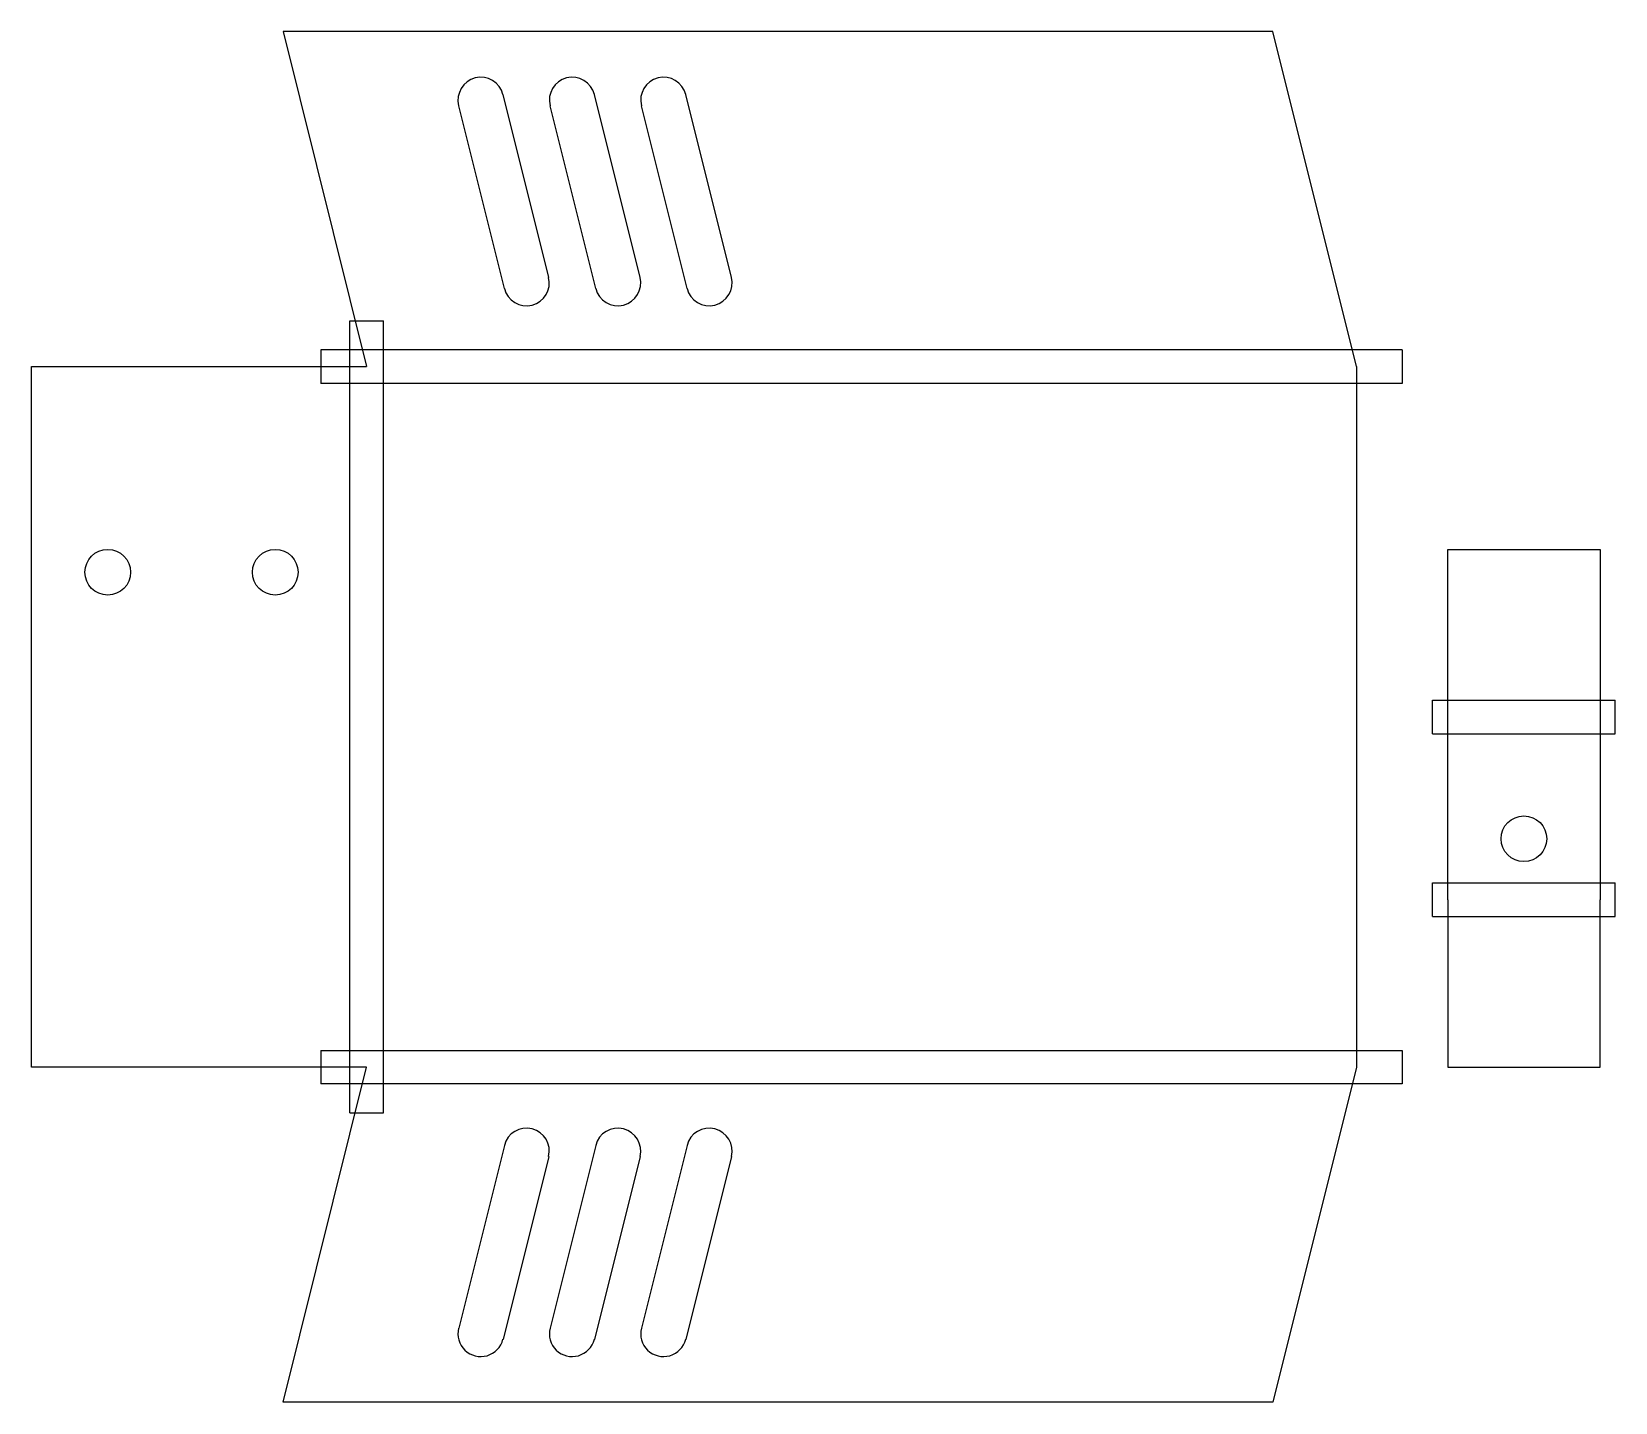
# Model space of a CAD drawing. Header units: millimetres. Extents: x 2 to 106, y 1 to 91.
import ezdxf

# ---------------------------------------------------------------- set-up
doc = ezdxf.new("R2010")
doc.units = ezdxf.units.MM
doc.layers.get('0').update_dxf_attribs({"linetype": 'CONTINUOUS', "true_color": 0x000000})
doc.layers.add('hat', color=7, linetype='CONTINUOUS', true_color=0x000000)

msp = doc.modelspace()

# ---------------------------------------------------------------- linework, layer by layer
for p, q in [((18.25, 91.16), (23.73, 69.16)), ((88.73, 69.16), (83.25, 91.16)), ((35.69, 75.02), (32.69, 87.02)), ((41.69, 75.02), (38.69, 87.02)), ((47.69, 75.02), (44.69, 87.02)), ((32.78, 74.29), (29.78, 86.29)), ((38.78, 74.29), (35.78, 86.29)), ((44.78, 74.29), (41.78, 86.29)), ((18.25, 1.16), (23.73, 23.16)), ((88.73, 23.16), (83.25, 1.16)), ((32.78, 18.02), (29.78, 6.02)), ((38.78, 18.02), (35.78, 6.02)), ((44.78, 18.02), (41.78, 6.02)), ((35.69, 17.29), (32.69, 5.29)), ((41.69, 17.29), (38.69, 5.29)), ((47.69, 17.29), (44.69, 5.29))]:
    msp.add_line(p, q)
for centre in [(6.73, 55.66), (17.73, 55.66)]:
    msp.add_circle(centre, 1.5)
for centre, start, end in [((31.23, 86.66), 14.0362, 194.0362), ((37.23, 86.66), 14.0362, 194.0362), ((43.23, 86.66), 14.0362, 194.0362), ((34.23, 74.66), 194.0362, 14.0362), ((40.23, 74.66), 194.0362, 14.0362), ((46.23, 74.66), 194.0362, 14.0362), ((34.23, 17.66), 345.9638, 165.9638), ((40.23, 17.66), 345.9638, 165.9638), ((46.23, 17.66), 345.9638, 165.9638), ((31.23, 5.66), 165.9638, 345.9638), ((37.23, 5.66), 165.9638, 345.9638), ((43.23, 5.66), 165.9638, 345.9638)]:
    msp.add_arc(centre, 1.5, start, end)
at = {"layer": 'hat'}
for p, q in [((83.25, 91.16), (18.25, 91.16)), ((22.63, 20.16), (22.63, 72.16)), ((22.63, 72.16), (24.83, 72.16)), ((24.83, 20.16), (24.83, 72.16)), ((20.73, 70.26), (20.73, 68.06)), ((91.73, 70.26), (20.73, 70.26)), ((91.73, 70.26), (91.73, 68.06)), ((1.73, 23.16), (1.73, 69.16)), ((1.73, 69.16), (23.73, 69.16)), ((88.73, 69.16), (88.73, 23.16)), ((91.73, 68.06), (20.73, 68.06)), ((94.73, 46.16), (94.73, 57.16)), ((94.73, 57.16), (104.73, 57.16)), ((104.73, 57.16), (104.73, 46.16)), ((93.73, 47.26), (105.73, 47.26)), ((93.73, 45.06), (93.73, 47.26)), ((105.73, 45.06), (105.73, 47.26)), ((94.73, 34.16), (94.73, 46.16)), ((104.73, 46.16), (104.73, 34.16)), ((93.73, 45.06), (105.73, 45.06)), ((93.73, 35.26), (105.73, 35.26)), ((93.73, 33.06), (93.73, 35.26)), ((105.73, 33.06), (105.73, 35.26)), ((94.73, 34.16), (94.73, 23.16)), ((104.73, 23.16), (104.73, 34.16)), ((93.73, 33.06), (105.73, 33.06)), ((20.73, 24.26), (20.73, 22.06)), ((20.73, 24.26), (91.73, 24.26)), ((91.73, 24.26), (91.73, 22.06)), ((23.73, 23.16), (1.73, 23.16)), ((94.73, 23.16), (104.73, 23.16)), ((91.73, 22.06), (20.73, 22.06)), ((22.63, 20.16), (24.83, 20.16)), ((83.25, 1.16), (18.25, 1.16))]:
    msp.add_line(p, q, dxfattribs=at)
msp.add_circle((99.73, 38.16), 1.5, dxfattribs=at)

doc.saveas('drawing.dxf')
